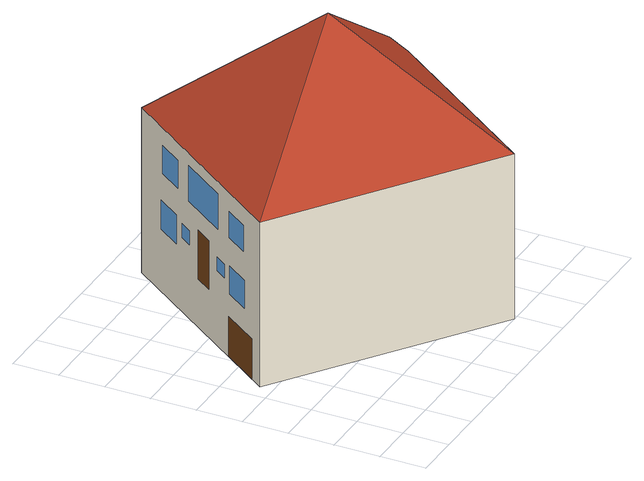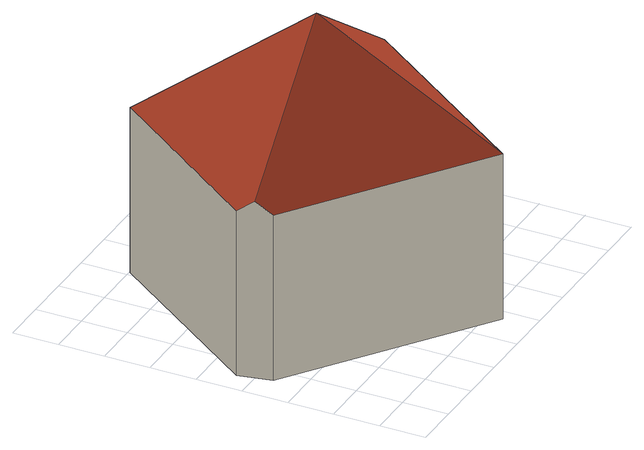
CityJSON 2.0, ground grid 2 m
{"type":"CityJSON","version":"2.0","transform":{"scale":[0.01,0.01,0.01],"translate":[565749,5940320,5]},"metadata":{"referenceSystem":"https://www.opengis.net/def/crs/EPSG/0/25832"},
"CityObjects":{
"building1":{"type":"Building","attributes":{"Gemeindeschluessel":"02400407","Geometrietyp2DReferenz":"3000","function":"31001_1010","roofType":"4000","measuredHeight":12.82,"storeysAboveGround":2},"address":[{"country":"Germany","locality":"Hamburg","thoroughfareNumber":"16","thoroughfareName":"Kugelfang"}],"geometry":[{"type":"MultiSurface","lod":"3","boundaries":[[[0,1,2]],[[2,1,3]],[[4,5,0,2]],[[6,4,2,3]],[[1,0,7,8],[9,10,11,12],[13,14,15,16],[17,18,19,20],[21,22,23,24],[25,26,27,28],[29,30,31,32],[33,34,35,36],[37,38,39,40],[41,42,43,44]],[[12,11,10,9]],[[16,15,14,13]],[[20,19,18,17]],[[24,23,22,21]],[[28,27,26,25]],[[32,31,30,29]],[[43,42,41,44]],[[39,38,37,40]],[[36,35,34,33]],[[3,1,8,45]],[[0,5,46,7]],[[6,3,45,47]],[[45,8,7,46,47]],[[46,5,4,6,47]]],"semantics":{"surfaces":[{"type":"RoofSurface"},{"type":"WallSurface"},{"type":"Door"},{"type":"Window"},{"type":"GroundSurface"}],"values":[0,0,0,0,1,2,2,3,3,3,3,3,3,3,1,1,1,4,1]}}]}
},
"vertices":[
[652,1464,841],[71,658,841],[817,733,1376],[982,1,841],[1489,800,894],[1473,872,841],[1504,726,841],[652,1464,94],[71,658,94],[111,713,96],[226,873,96],[226,873,276],[111,713,276],[321,1005,312],[376,1081,312],[376,1081,533],[321,1005,533],[480,1225,377],[556,1331,377],[556,1331,508],[480,1225,508],[147,764,383],[220,865,383],[220,865,510],[147,764,510],[416,1137,430],[454,1190,430],[454,1190,492],[416,1137,492],[245,899,434],[282,951,434],[282,951,494],[245,899,494],[153,772,636],[222,868,636],[222,868,754],[153,772,754],[549,1322,635],[549,1322,762],[473,1216,762],[473,1216,635],[420,1143,625],[420,1143,786],[276,943,786],[276,943,625],[982,1,94],[1473,872,94],[1504,726,94]
]}
